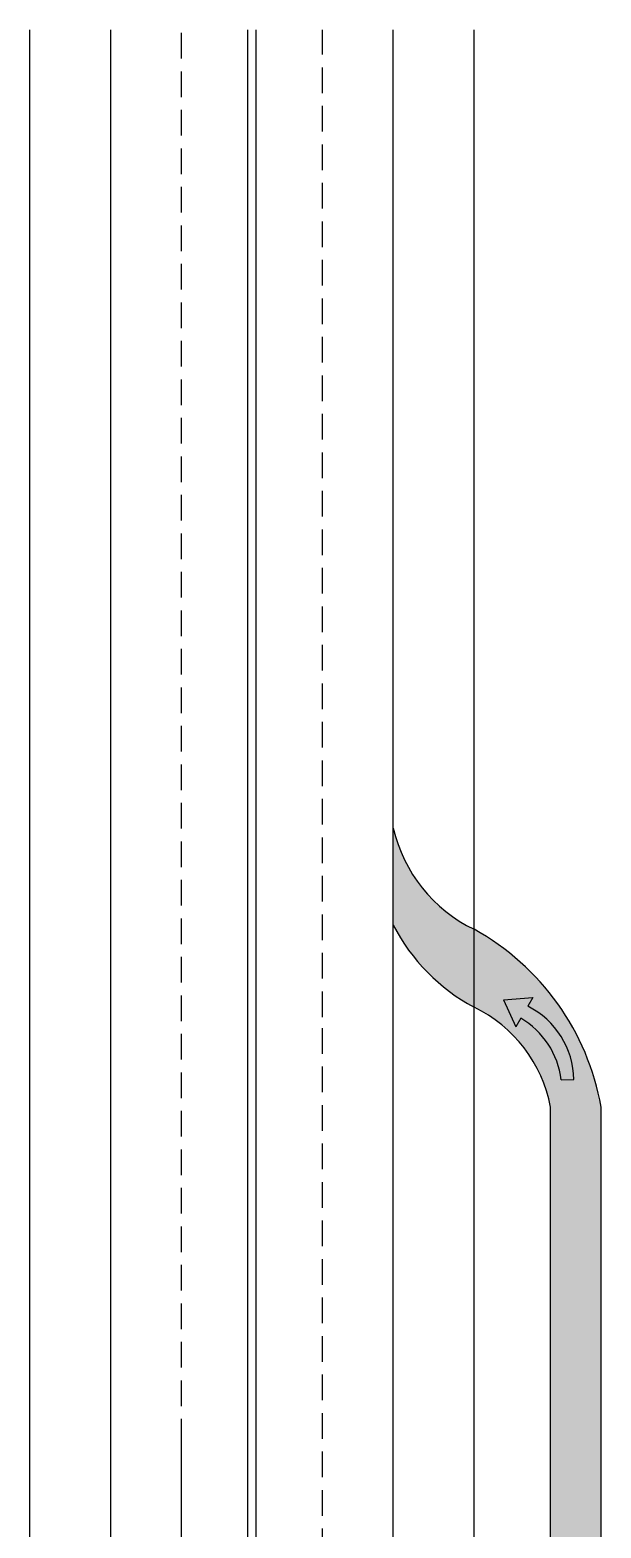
# Model space of a CAD drawing. Header units: millimetres. Extents: x 6292 to 6871, y 8066 to 8345.
# Drawn here: x 6733.3 to 6761.6, y 8249.7 to 8323.8 of the extents above; entities that cross this region are included whole.
import ezdxf

# ---------------------------------------------------------------- set-up
doc = ezdxf.new("R2010")
doc.units = ezdxf.units.MM
doc.header["$LTSCALE"] = 0.2
doc.linetypes.add('HIDDEN', pattern=[9.525, 6.35, -3.175])
doc.layers.get('0').update_dxf_attribs({"color": 255, "lineweight": 25})
doc.layers.add('粗虚线', color=255, linetype='HIDDEN')

msp = doc.modelspace()

# ---------------------------------------------------------------- hatches: boundary and pattern name
at = {"true_color": 0x105689}
h = msp.add_hatch(color=146, dxfattribs=at)
h.dxf.hatch_style = 1
h.paths.add_polyline_path([(6755.262, 8279.316, -0.226927), (6751.262, 8284.316), (6751.262, 8279.526, 0.151838), (6755.262, 8275.461)])
h = msp.add_hatch(color=146, dxfattribs=at)
h.dxf.hatch_style = 1
h.paths.add_polyline_path([(6755.262, 8279.316), (6755.262, 8275.461, -0.238734), (6759.053, 8270.523), (6759.053, 8241.632), (6761.553, 8241.632), (6761.553, 8270.523, 0.22685)])
at = {"true_color": 0xffffff}
h = msp.add_hatch(color=7, dxfattribs=at)
h.dxf.hatch_style = 1
h.paths.add_polyline_path([(6757.926, 8275.508), (6758.18, 8275.938), (6756.718, 8275.823), (6757.323, 8274.488), (6757.577, 8274.918, -0.231986), (6759.581, 8271.869), (6760.206, 8271.88, 0.278608)])

# ---------------------------------------------------------------- linework, layer by layer
for p, q in [((6733.262, 8223.816), (6733.262, 8323.816)), ((6737.262, 8223.816), (6737.262, 8323.816)), ((6751.262, 8223.816), (6751.262, 8323.816)), ((6755.262, 8223.816), (6755.262, 8323.816)), ((6740.762, 8219.816), (6740.762, 8253.816))]:
    msp.add_line(p, q)
at = {"color": 1}
for p, q in [((6744.062, 8273.816), (6744.062, 8323.816)), ((6744.462, 8273.816), (6744.462, 8323.816)), ((6744.062, 8254.872), (6744.062, 8273.816)), ((6744.462, 8254.872), (6744.462, 8273.816)), ((6744.062, 8219.816), (6744.062, 8254.872)), ((6744.462, 8219.816), (6744.462, 8254.872))]:
    msp.add_line(p, q, dxfattribs=at)
at = {"color": 18, "true_color": 0x000000}
for p, q in [((6756.718, 8275.823), (6758.18, 8275.938)), ((6756.718, 8275.823), (6757.323, 8274.488)), ((6758.18, 8275.938), (6757.926, 8275.508)), ((6757.577, 8274.918), (6757.323, 8274.488)), ((6759.581, 8271.869), (6760.206, 8271.88)), ((6759.053, 8241.632), (6759.053, 8270.523)), ((6761.553, 8241.632), (6761.553, 8270.523))]:
    msp.add_line(p, q, dxfattribs=at)
for centre, radius, start, end in [((6758.487, 8285.996), 7.417, 193.08899, 244.23063), ((6759.8, 8283.927), 9.606, 207.2747, 241.80967), ((6749.216, 8268.343), 12.527, 10.02162, 61.1466), ((6752.281, 8269.249), 6.89, 10.66169, 64.37028), ((6756.063, 8271.807), 4.144, 1.01291, 63.28605), ((6755.47, 8271.351), 4.144, 7.1835, 59.42671)]:
    msp.add_arc(centre, radius, start, end, dxfattribs=at)
at = {"layer": '粗虚线'}
for p, q in [((6740.762, 8253.816), (6740.762, 8323.816)), ((6747.762, 8274.969), (6747.762, 8323.816)), ((6747.762, 8219.816), (6747.762, 8274.969))]:
    msp.add_line(p, q, dxfattribs=at)

doc.saveas('drawing.dxf')
